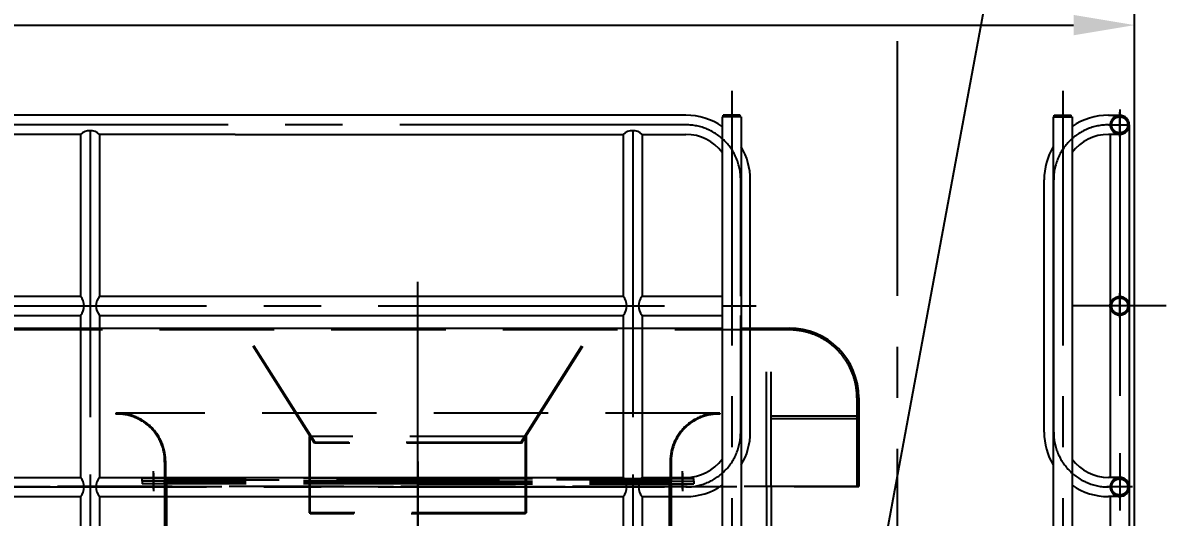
# Model space of a CAD drawing. Header units: millimetres. Extents: x 0 to 18900, y -513 to 13365.
# Drawn here: x 9962 to 12490, y 10815 to 11907 of the extents above; entities that cross this region are included whole.
import ezdxf

# ---------------------------------------------------------------- set-up
doc = ezdxf.new("R2010")
doc.units = ezdxf.units.MM
doc.header["$LTSCALE"] = 450
doc.header["$MEASUREMENT"] = 0
doc.linetypes.add('F', pattern=[0.75, 0.5, -0.25])
doc.linetypes.add('G', pattern=[2, 1.25, -0.25, 0.25, -0.25])
for name, color, linetype in [('01', 7, 'Continuous'), ('02', 1, 'Continuous'), ('04', 2, 'F'), ('05', 4, 'G'), ('08', 1, 'Continuous')]:
    doc.layers.add(name, color=color, linetype=linetype)
doc.styles.get("Standard").update_dxf_attribs({"font": 'isocp', "width": 0.707, "bigfont": 'intecad.shx'})
doc.dimstyles.new('INTE', dxfattribs={"dimscale": 45, "dimtxt": 3.5, "dimasz": 3, "dimexe": 3, "dimexo": 0, "dimgap": 1, "dimtad": 1, "dimdsep": 46, "dimtxsty": 'Standard', "dimcen": 0, "dimclrd": 1, "dimclre": 1, "dimclrt": 3, "dimaunit": 1, "dimadec": 1, "dimazin": 0, "dimtfac": 1, "dimtmove": 0, "dimatfit": 0, "dimfxl": 1, "dimarcsym": 0})

# ---------------------------------------------------------------- blocks, each defined once
blk = doc.blocks.new('EWRWE')
at = {"layer": '01', "color": 7, "linetype": 'Continuous'}
for p, q in [((24879.6, 12528.4), (24879.6, 11331.4)), ((24921.6, 12528.4), (24879.6, 12528.4)), ((24881.6, 12528.4), (24881.6, 12531.4)), ((24919.6, 12531.4), (24881.6, 12531.4)), ((24919.6, 12528.4), (24919.6, 12531.4)), ((24921.6, 12528.4), (24921.6, 9777)), ((25611.6, 12528.4), (25611.6, 9740.8)), ((25611.6, 12528.4), (25653.6, 12528.4)), ((25613.6, 12528.4), (25613.6, 12531.4)), ((25613.6, 12531.4), (25651.6, 12531.4)), ((25651.6, 12528.4), (25651.6, 12531.4)), ((25653.6, 12528.4), (25653.6, 11331.4))]:
    blk.add_line(p, q, dxfattribs=at)
at = {"layer": '05', "color": 4, "linetype": 'G'}
for p, q in [((25266.6, 12694.9), (25266.6, 9584)), ((24900.6, 12585.7), (24900.6, 9755.8)), ((25632.6, 12585.7), (25632.6, 9755.8))]:
    blk.add_line(p, q, dxfattribs=at)
blk = doc.blocks.new('*D144')
at = {"layer": '08', "color": 1, "lineweight": -2, "ltscale": 1.125}
for p, q in [((3000.7, 10146.3), (3000.7, 12037.3)), ((12420.7, 10616.1), (12420.7, 12037.3)), ((3135.7, 11902.3), (12285.7, 11902.3))]:
    blk.add_line(p, q, dxfattribs=at)
at = {"layer": '08', "color": 1, "ltscale": 1.125}
for points in [[(3135.7, 11924.8), (3135.7, 11879.8), (3000.7, 11902.3)], [(12285.7, 11924.8), (12285.7, 11879.8), (12420.7, 11902.3)]]:
    blk.add_solid(points, dxfattribs=at)
at = {"layer": 'DEFPOINTS', "color": 0, "ltscale": 1.125}
for p in [(12420.7, 11902.3), (12420.7, 10616.1), (3000.7, 10146.3)]:
    blk.add_point(p, dxfattribs=at)
at = {"layer": '08', "color": 3, "ltscale": 1.125, "insert": (7710.7, 12026.1), "char_height": 157.5, "attachment_point": 5}
blk.add_mtext('9420', dxfattribs=at)

msp = doc.modelspace()

# ---------------------------------------------------------------- linework, layer by layer
at = {"color": 7, "linetype": 'Continuous', "ltscale": 1.125}
for p, q in [((7870.663, 11232.944), (11508.588, 11232.944)), ((11550.588, 11232.944), (11656.663, 11232.944)), ((11606.663, 10882.944), (11606.663, 10698.945))]:
    msp.add_line(p, q, dxfattribs=at)
at = {"layer": '01', "color": 7, "linetype": 'Continuous', "ltscale": 1.125}
for p, q in [((11428.363, 11703.094), (7710.663, 11703.094)), ((12362.813, 11703.094), (12387.663, 11703.094)), ((12408.663, 11681.944), (12408.663, 10628.944)), ((10089.513, 11660.794), (8931.813, 11660.794)), ((10089.513, 11660.794), (10089.513, 11303.094)), ((10431.813, 11660.794), (10131.813, 11660.794)), ((10131.813, 11660.794), (10131.813, 11303.094)), ((11289.513, 11660.794), (11289.513, 11303.094)), ((11331.813, 11660.794), (11331.813, 11303.094)), ((12387.663, 11660.794), (12362.813, 11660.794)), ((12366.663, 11660.794), (12366.663, 11281.944)), ((8931.813, 11303.094), (10089.513, 11303.094)), ((10131.813, 11303.094), (10431.813, 11303.094)), ((10431.813, 11303.094), (11289.513, 11303.094)), ((12366.663, 11281.944), (12366.663, 10903.094)), ((8931.813, 11260.794), (10089.513, 11260.794)), ((10089.513, 11260.794), (10089.513, 10903.094)), ((10131.813, 11260.794), (10431.813, 11260.794)), ((10131.813, 11260.794), (10131.813, 10903.094)), ((10431.813, 11260.794), (11289.513, 11260.794)), ((11289.513, 11260.794), (11289.513, 10903.094)), ((11331.813, 11260.794), (11331.813, 10903.094)), ((8931.813, 10903.094), (10089.513, 10903.094)), ((10131.813, 10903.094), (10431.813, 10903.094)), ((10431.813, 10903.094), (11289.513, 10903.094)), ((10275.663, 10888.944), (10275.663, 10628.944)), ((11395.663, 10888.944), (11395.663, 10505.944)), ((8931.813, 10860.794), (10089.513, 10860.794)), ((10089.513, 10860.794), (10089.513, 10626.944)), ((10131.813, 10860.794), (10431.813, 10860.794)), ((10131.813, 10860.794), (10131.813, 10626.944)), ((10431.813, 10860.794), (11289.513, 10860.794)), ((11289.513, 10860.794), (11289.513, 10626.944)), ((11331.813, 10860.794), (11331.813, 10626.944)), ((12366.663, 10860.794), (12366.663, 10483.944))]:
    msp.add_line(p, q, dxfattribs=at)
at = {"layer": '01', "ltscale": 1.125}
for p, q in [((10431.813, 11660.794), (11289.513, 11660.794)), ((11331.813, 11660.794), (11428.363, 11660.794)), ((11570.663, 11303.094), (11570.663, 11560.794)), ((12220.513, 11003.094), (12220.513, 11560.794)), ((11331.813, 11303.094), (11508.588, 11303.094)), ((11570.663, 11003.094), (11570.663, 11303.094)), ((11331.813, 11260.794), (11508.588, 11260.794)), ((11331.813, 10903.094), (11428.363, 10903.094)), ((12387.663, 10903.094), (12362.963, 10903.094)), ((11331.813, 10860.794), (11428.363, 10860.794)), ((12387.663, 10860.794), (12362.963, 10860.794))]:
    msp.add_line(p, q, dxfattribs=at)
for centre, radius, start, end in [((11428.363, 11560.794), 142.3, 55.682821, 90), ((11428.363, 11560.794), 100, 36.654498, 90), ((11428.363, 11560.794), 142.3, 0, 30.803926), ((11428.363, 11003.094), 142.3, 329.196074, 0), ((12362.813, 11003.094), 142.3, 180, 210.803926), ((11428.363, 11003.094), 100, 270, 323.345502), ((12362.813, 11003.094), 100, 216.654498, 270), ((11428.363, 11003.094), 142.3, 270, 304.317179), ((12362.813, 11003.094), 142.3, 235.682821, 270)]:
    msp.add_arc(centre, radius, start, end, dxfattribs=at)
at = {"layer": '01', "color": 7, "linetype": 'Continuous', "ltscale": 1.125}
for centre, radius, start, end in [((12362.813, 11560.794), 142.3, 90, 124.317179), ((12387.663, 11681.944), 21, 270, 90), ((10110.663, 11637.426), 31.518, 47.852383, 132.147617), ((11310.663, 11637.426), 31.518, 47.852383, 132.147617), ((12362.813, 11560.794), 100, 90, 143.345502), ((12362.813, 11560.794), 142.3, 149.196074, 180), ((10066.145, 11281.944), 31.518, 317.852383, 42.147617), ((10155.182, 11281.944), 31.518, 137.852383, 222.147617), ((11266.145, 11281.944), 31.518, 317.852383, 42.147617), ((11355.182, 11281.944), 31.518, 137.852383, 222.147617), ((11656.663, 11078.944), 154, 0, 90), ((10066.145, 10881.944), 31.518, 317.852383, 42.147617), ((10155.182, 10881.944), 31.518, 137.852383, 222.147617), ((11266.145, 10881.944), 31.518, 317.852383, 42.147617), ((11355.182, 10881.944), 31.518, 137.852383, 222.147617), ((12387.663, 10881.944), 21, 270, 90)]:
    msp.add_arc(centre, radius, start, end, dxfattribs=at)
at = {"layer": '02', "ltscale": 1.125}
msp.add_line((11769.294, 10224.314), (12159.919, 12324.75), dxfattribs=at)
at = {"layer": '04', "color": 2, "linetype": 'F', "ltscale": 1.125}
for p, q in [((11656.663, 11228.944), (7710.664, 11228.941)), ((10606.663, 10978.944), (10448.163, 11228.944)), ((10608.353, 10980.015), (10450.532, 11228.944)), ((11062.974, 10980.015), (11220.795, 11228.944)), ((11064.663, 10978.944), (11223.163, 11228.944)), ((10835.663, 10835.436), (10835.663, 11123.032)), ((11806.663, 11078.944), (11806.663, 10882.944)), ((11503.663, 11044.944), (10167.663, 11044.944)), ((10167.663, 11044.944), (10167.663, 11042.944)), ((11503.663, 11044.944), (11503.663, 11042.944)), ((11616.663, 11038.944), (11806.663, 11038.944)), ((11616.663, 11032.944), (11806.663, 11032.944)), ((10597.663, 10993.139), (10595.663, 10993.139)), ((10595.663, 10882.944), (10595.663, 10993.139)), ((10597.663, 10882.944), (10597.663, 10993.139)), ((11071.295, 10993.139), (10600.032, 10993.139)), ((10606.663, 10978.944), (10608.353, 10980.015)), ((11064.663, 10978.944), (10606.663, 10978.944)), ((11062.974, 10980.015), (10608.353, 10980.015)), ((11064.663, 10978.944), (11062.974, 10980.015)), ((11075.663, 10993.139), (11073.663, 10993.139)), ((11073.663, 10882.944), (11073.663, 10993.139)), ((11075.663, 10882.944), (11075.663, 10993.139)), ((10275.663, 10939.71), (10275.663, 10900.944)), ((10277.663, 10939.71), (10277.663, 10900.944)), ((11393.663, 10939.71), (11393.663, 10900.944)), ((11395.663, 10939.71), (11395.663, 10900.944)), ((10225.663, 10894.944), (10225.663, 10900.944)), ((10835.663, 10900.944), (10225.663, 10900.944)), ((10250.663, 10876.816), (10250.663, 10916.712)), ((10250.663, 10912.302), (10250.663, 10872.407)), ((10275.663, 10900.944), (10275.663, 10894.944)), ((10275.663, 10897.944), (10835.663, 10897.944)), ((10277.663, 10900.944), (10277.663, 10897.944)), ((10835.663, 10900.944), (11445.663, 10900.944)), ((11395.663, 10897.944), (10835.663, 10897.944)), ((11393.663, 10900.944), (11393.663, 10897.944)), ((11395.663, 10900.944), (11395.663, 10894.944)), ((11420.663, 10876.816), (11420.663, 10916.712)), ((11420.663, 10912.302), (11420.663, 10872.407)), ((11445.663, 10894.944), (11445.663, 10900.944)), ((11810.663, 10882.944), (7515.663, 10882.944)), ((7870.663, 10882.944), (11810.663, 10882.944)), ((10835.663, 10894.944), (10225.663, 10894.944)), ((10225.663, 10894.944), (10225.663, 10888.944)), ((10835.663, 10894.944), (10225.663, 10894.944)), ((10835.663, 10888.944), (10225.663, 10888.944)), ((10275.663, 10888.944), (10275.663, 10894.944)), ((10835.663, 10891.944), (10275.663, 10891.944)), ((10279.663, 10888.944), (10279.663, 10891.944)), ((10279.663, 10888.944), (10279.663, 10505.944)), ((10595.663, 10824.944), (10595.663, 10882.944)), ((10597.663, 10824.944), (10597.663, 10882.944)), ((10835.663, 10894.944), (11445.663, 10894.944)), ((10835.663, 10894.944), (11445.663, 10894.944)), ((10835.663, 10891.944), (11395.663, 10891.944)), ((10835.663, 10888.944), (11445.663, 10888.944)), ((11073.663, 10824.944), (11073.663, 10882.944)), ((11075.663, 10824.944), (11075.663, 10882.944)), ((11391.663, 10888.944), (11391.663, 10891.944)), ((11391.663, 10888.944), (11391.663, 10505.944)), ((11395.663, 10888.944), (11395.663, 10894.944)), ((11445.663, 10894.944), (11445.663, 10888.944)), ((11075.663, 10824.944), (10595.663, 10824.944)), ((10597.663, 10822.944), (10597.663, 10824.944)), ((11073.663, 10822.944), (10597.663, 10822.944)), ((11073.663, 10822.944), (11073.663, 10824.944))]:
    msp.add_line(p, q, dxfattribs=at)
at = {"layer": '04', "ltscale": 1.125}
for p, q in [((11606.663, 10882.944), (11606.663, 11228.944)), ((11616.663, 10882.944), (11616.663, 11228.944))]:
    msp.add_line(p, q, dxfattribs=at)
at = {"layer": '04', "color": 2, "linetype": 'F', "ltscale": 1.125}
for centre, radius in [((12387.663, 11681.944), 17.75), ((12387.663, 11281.944), 21), ((12387.663, 11281.944), 17.75), ((12387.663, 10881.944), 17.75)]:
    msp.add_circle(centre, radius, dxfattribs=at)
for centre, radius, start, end in [((12387.663, 11681.944), 21, 90, 270), ((11656.663, 11078.944), 150, 0, 90), ((10171.002, 10938.327), 106.67, 359.242928, 91.793705), ((10171.002, 10938.327), 104.67, 359.242928, 91.82799), ((11500.325, 10938.327), 106.67, 88.206295, 180.757072), ((11500.325, 10938.327), 104.67, 88.17201, 180.757072), ((12387.663, 10881.944), 21, 90, 270)]:
    msp.add_arc(centre, radius, start, end, dxfattribs=at)
at = {"layer": '05', "color": 4, "linetype": 'G', "ltscale": 1.125}
for p, q in [((12387.663, 11716.122), (12387.663, 10483.944)), ((12387.663, 11656.298), (12387.663, 11710.067)), ((11428.363, 11681.944), (7710.663, 11681.944)), ((12362.813, 11681.944), (12408.663, 11681.944)), ((10110.663, 11668.944), (10110.663, 10147.334)), ((11310.663, 11668.944), (11310.663, 10159.571)), ((11549.513, 11303.094), (11549.513, 11560.794)), ((12241.663, 11003.094), (12241.663, 11560.794)), ((10835.663, 10702.173), (10835.663, 11355.049)), ((12387.663, 11256.298), (12387.663, 11310.067)), ((7710.663, 11281.944), (11583.887, 11281.944)), ((12490.324, 11281.944), (12285.003, 11281.944)), ((11549.513, 11003.094), (11549.513, 11260.794)), ((7710.663, 10881.944), (11428.363, 10881.944))]:
    msp.add_line(p, q, dxfattribs=at)
at = {"layer": '05', "color": 7, "linetype": 'Continuous', "ltscale": 1.125}
for p, q in [((11810.663, 11078.944), (11810.663, 10882.944)), ((11616.663, 10882.944), (11616.663, 10698.945))]:
    msp.add_line(p, q, dxfattribs=at)
at = {"layer": '05', "ltscale": 1.125}
for p, q in [((10835.663, 10938.244), (10835.663, 10462.355)), ((12415.927, 10881.944), (12359.05, 10881.944))]:
    msp.add_line(p, q, dxfattribs=at)
at = {"layer": '05', "color": 4, "linetype": 'G', "ltscale": 1.125}
for centre, start, end in [((11428.363, 11560.794), 0, 90), ((12362.813, 11560.794), 90, 180), ((11428.363, 11003.094), 270, 0), ((12362.813, 11003.094), 180, 270)]:
    msp.add_arc(centre, 121.15, start, end, dxfattribs=at)

# ---------------------------------------------------------------- block references
at = {"layer": '05', "ltscale": 1.125}
msp.add_blockref('EWRWE', (-13371.034, -828.408), dxfattribs=at)

# ---------------------------------------------------------------- dimensions: what is measured, and where the dimension line sits
at = {"layer": '08', "ltscale": 1.125}
dim = msp.add_linear_dim(base=(12420.663, 11902.262), p1=(3000.663, 10146.286), p2=(12420.663, 10616.128), dimstyle='INTE', dxfattribs=at)
dim.commit()
dim.dimension.update_dxf_attribs({"geometry": '*D144', "text_midpoint": (7710.663, 12026.066)})

doc.saveas('drawing.dxf')
